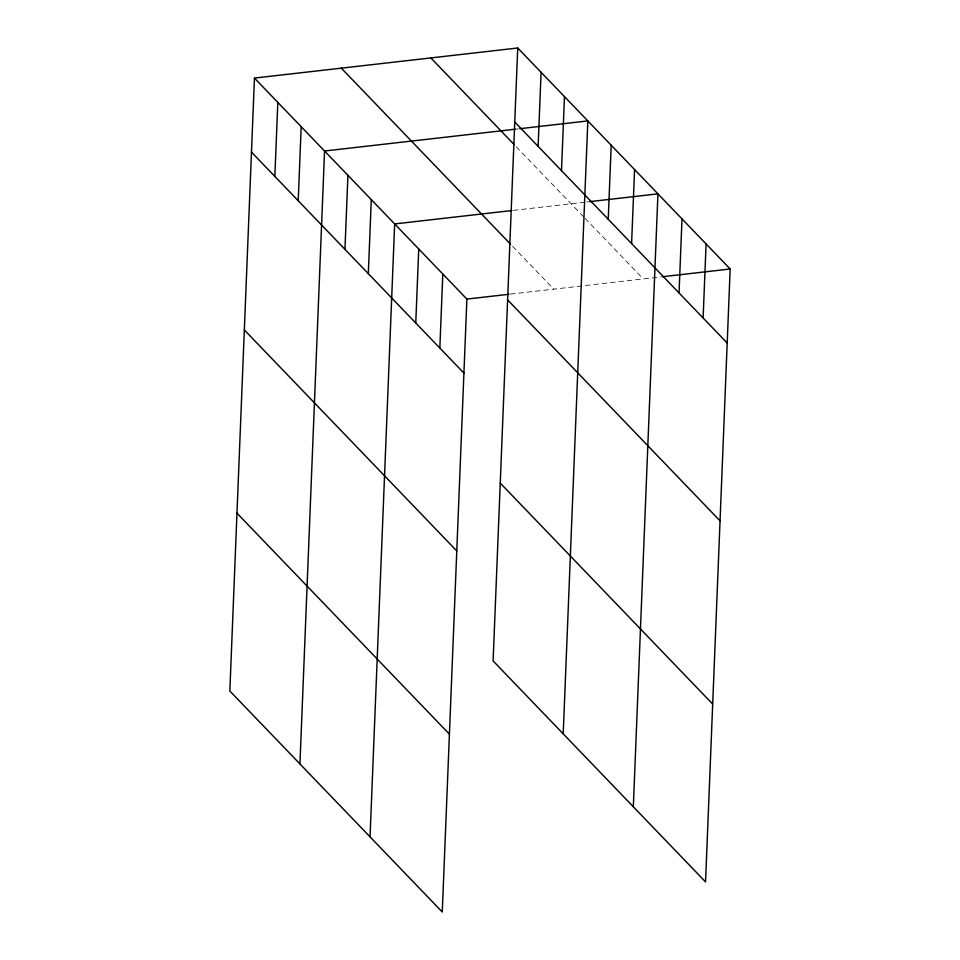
<?xml version="1.0" encoding="UTF-8"?>
<svg xmlns="http://www.w3.org/2000/svg" width="960" height="960" viewBox="0 0 960 960"><rect width="100%" height="100%" fill="white"/><g stroke="black" fill="none" stroke-linecap="round" stroke-linejoin="round"><path stroke-width="0.72" stroke-dasharray="4.8 3.6" d="M515.436 129.204L518.328 128.868M513.3 210.384L585.54 202.128M586.98 201.96L589.884 201.624M510.336 294.108L660.66 276.936M516.192 146.712L584.1 217.344M585.096 218.388L643.284 278.916M512.64 246.36L553.776 289.14"/><path stroke-width="1.44" d="M254.448 78.084L229.836 691.008L442.272 912L466.896 299.076L254.448 78.084L517.728 48L730.164 268.992L705.552 881.916L493.104 660.924L517.728 48M274.848 176.424L277.824 102.396M298.212 200.724L301.188 126.696M299.94 763.932L324.552 151.008L515.436 129.204M344.952 249.348L347.928 175.32M368.316 273.66L371.292 199.62M370.044 836.868L394.656 223.932L511.86 210.54M415.764 323.016L418.74 248.976M439.836 348.06L442.812 274.02M538.116 146.34L541.092 72.312M561.492 170.652L564.468 96.612M563.208 733.86L587.832 120.924L519.78 128.7M608.232 219.264L611.196 145.236M631.596 243.576L634.572 169.548M633.324 806.784L657.936 193.848L589.884 201.624M679.044 292.932L682.008 218.904M703.116 317.976L706.092 243.948M466.896 299.076L508.884 294.276M662.112 276.768L730.164 268.992M514.752 122.028L727.188 343.02M430.848 57.924L514.164 144.588M341.328 68.16L510.636 244.272M507.612 299.868L720.048 520.86M251.472 152.112L463.92 373.104M500.256 483.096L712.692 704.088M244.332 329.952L456.78 550.944M236.976 513.168L449.412 734.16"/></g></svg>
